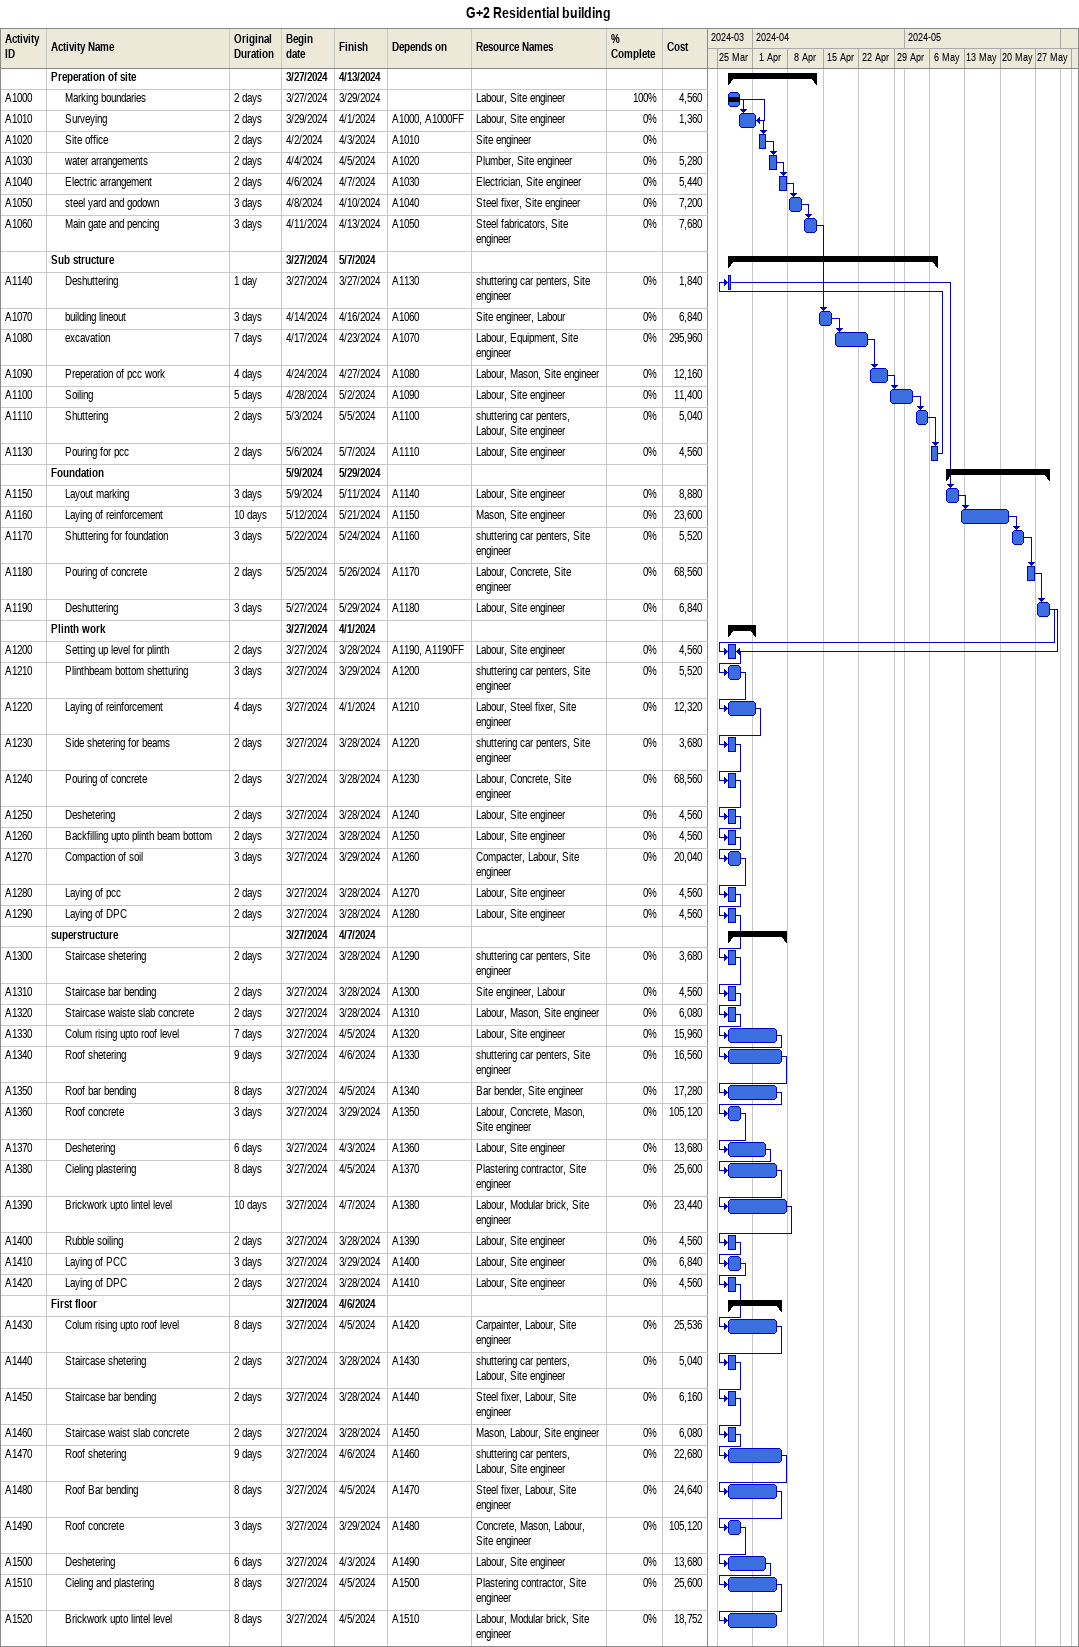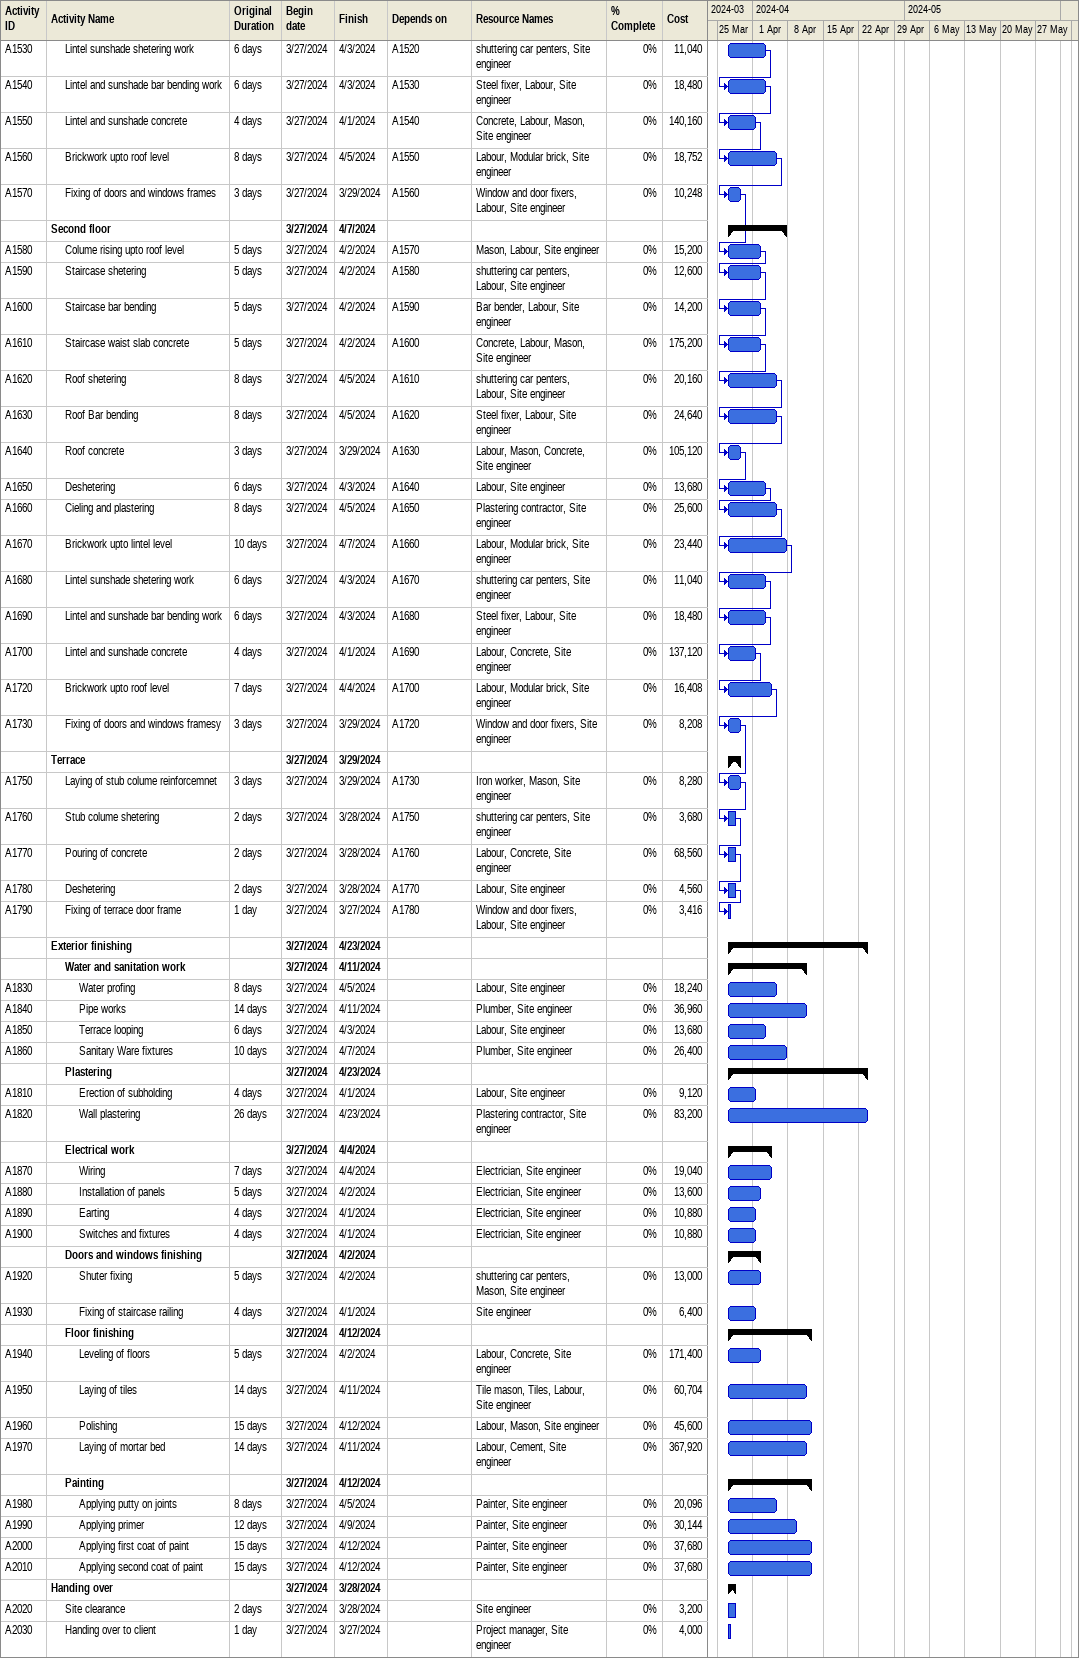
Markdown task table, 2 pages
G+2 Residential building

| ID | Level | Task | Original duration | Start | Finish | Predecessors | Resources | % complete | Cost |
|---|---|---|---|---|---|---|---|---|---|
|  | 1 | **Preperation of site** |  | 2024-03-27 | 2024-04-13 |  |  |  |  |
| A1000 | 2 | Marking boundaries | 2d | 2024-03-27 | 2024-03-29 |  | Labour, Site engineer | 100 | 4560 |
| A1010 | 2 | Surveying | 2d | 2024-03-29 | 2024-04-01 | A1000, A1000FF | Labour, Site engineer | 0 | 1360 |
| A1020 | 2 | Site office | 2d | 2024-04-02 | 2024-04-03 | A1010 | Site engineer | 0 |  |
| A1030 | 2 | water arrangements | 2d | 2024-04-04 | 2024-04-05 | A1020 | Plumber, Site engineer | 0 | 5280 |
| A1040 | 2 | Electric arrangement | 2d | 2024-04-06 | 2024-04-07 | A1030 | Electrician, Site engineer | 0 | 5440 |
| A1050 | 2 | steel yard and godown | 3d | 2024-04-08 | 2024-04-10 | A1040 | Steel fixer, Site engineer | 0 | 7200 |
| A1060 | 2 | Main gate and pencing | 3d | 2024-04-11 | 2024-04-13 | A1050 | Steel fabricators, Site engineer | 0 | 7680 |
|  | 1 | **Sub structure** |  | 2024-03-27 | 2024-05-07 |  |  |  |  |
| A1140 | 2 | Deshuttering | 1d | 2024-03-27 | 2024-03-27 | A1130 | shuttering car penters, Site engineer | 0 | 1840 |
| A1070 | 2 | building lineout | 3d | 2024-04-14 | 2024-04-16 | A1060 | Site engineer, Labour | 0 | 6840 |
| A1080 | 2 | excavation | 7d | 2024-04-17 | 2024-04-23 | A1070 | Labour, Equipment, Site engineer | 0 | 295960 |
| A1090 | 2 | Preperation of pcc work | 4d | 2024-04-24 | 2024-04-27 | A1080 | Labour, Mason, Site engineer | 0 | 12160 |
| A1100 | 2 | Soiling | 5d | 2024-04-28 | 2024-05-02 | A1090 | Labour, Site engineer | 0 | 11400 |
| A1110 | 2 | Shuttering | 2d | 2024-05-03 | 2024-05-05 | A1100 | shuttering car penters, Labour, Site engineer | 0 | 5040 |
| A1130 | 2 | Pouring for pcc | 2d | 2024-05-06 | 2024-05-07 | A1110 | Labour, Site engineer | 0 | 4560 |
|  | 1 | **Foundation** |  | 2024-05-09 | 2024-05-29 |  |  |  |  |
| A1150 | 2 | Layout marking | 3d | 2024-05-09 | 2024-05-11 | A1140 | Labour, Site engineer | 0 | 8880 |
| A1160 | 2 | Laying of reinforcement | 10d | 2024-05-12 | 2024-05-21 | A1150 | Mason, Site engineer | 0 | 23600 |
| A1170 | 2 | Shuttering for foundation | 3d | 2024-05-22 | 2024-05-24 | A1160 | shuttering car penters, Site engineer | 0 | 5520 |
| A1180 | 2 | Pouring of concrete | 2d | 2024-05-25 | 2024-05-26 | A1170 | Labour, Concrete, Site engineer | 0 | 68560 |
| A1190 | 2 | Deshuttering | 3d | 2024-05-27 | 2024-05-29 | A1180 | Labour, Site engineer | 0 | 6840 |
|  | 1 | **Plinth work** |  | 2024-03-27 | 2024-04-01 |  |  |  |  |
| A1200 | 2 | Setting up level for plinth | 2d | 2024-03-27 | 2024-03-28 | A1190, A1190FF | Labour, Site engineer | 0 | 4560 |
| A1210 | 2 | Plinthbeam bottom shetturing | 3d | 2024-03-27 | 2024-03-29 | A1200 | shuttering car penters, Site engineer | 0 | 5520 |
| A1220 | 2 | Laying of reinforcement | 4d | 2024-03-27 | 2024-04-01 | A1210 | Labour, Steel fixer, Site engineer | 0 | 12320 |
| A1230 | 2 | Side shetering for beams | 2d | 2024-03-27 | 2024-03-28 | A1220 | shuttering car penters, Site engineer | 0 | 3680 |
| A1240 | 2 | Pouring of concrete | 2d | 2024-03-27 | 2024-03-28 | A1230 | Labour, Concrete, Site engineer | 0 | 68560 |
| A1250 | 2 | Deshetering | 2d | 2024-03-27 | 2024-03-28 | A1240 | Labour, Site engineer | 0 | 4560 |
| A1260 | 2 | Backfilling upto plinth beam bottom | 2d | 2024-03-27 | 2024-03-28 | A1250 | Labour, Site engineer | 0 | 4560 |
| A1270 | 2 | Compaction of soil | 3d | 2024-03-27 | 2024-03-29 | A1260 | Compacter, Labour, Site engineer | 0 | 20040 |
| A1280 | 2 | Laying of pcc | 2d | 2024-03-27 | 2024-03-28 | A1270 | Labour, Site engineer | 0 | 4560 |
| A1290 | 2 | Laying of DPC | 2d | 2024-03-27 | 2024-03-28 | A1280 | Labour, Site engineer | 0 | 4560 |
|  | 1 | **superstructure** |  | 2024-03-27 | 2024-04-07 |  |  |  |  |
| A1300 | 2 | Staircase shetering | 2d | 2024-03-27 | 2024-03-28 | A1290 | shuttering car penters, Site engineer | 0 | 3680 |
| A1310 | 2 | Staircase bar bending | 2d | 2024-03-27 | 2024-03-28 | A1300 | Site engineer, Labour | 0 | 4560 |
| A1320 | 2 | Staircase waiste slab concrete | 2d | 2024-03-27 | 2024-03-28 | A1310 | Labour, Mason, Site engineer | 0 | 6080 |
| A1330 | 2 | Colum rising upto roof level | 7d | 2024-03-27 | 2024-04-05 | A1320 | Labour, Site engineer | 0 | 15960 |
| A1340 | 2 | Roof shetering | 9d | 2024-03-27 | 2024-04-06 | A1330 | shuttering car penters, Site engineer | 0 | 16560 |
| A1350 | 2 | Roof bar bending | 8d | 2024-03-27 | 2024-04-05 | A1340 | Bar bender, Site engineer | 0 | 17280 |
| A1360 | 2 | Roof concrete | 3d | 2024-03-27 | 2024-03-29 | A1350 | Labour, Concrete, Mason, Site engineer | 0 | 105120 |
| A1370 | 2 | Deshetering | 6d | 2024-03-27 | 2024-04-03 | A1360 | Labour, Site engineer | 0 | 13680 |
| A1380 | 2 | Cieling plastering | 8d | 2024-03-27 | 2024-04-05 | A1370 | Plastering contractor, Site engineer | 0 | 25600 |
| A1390 | 2 | Brickwork upto lintel level | 10d | 2024-03-27 | 2024-04-07 | A1380 | Labour, Modular brick, Site engineer | 0 | 23440 |
| A1400 | 2 | Rubble soiling | 2d | 2024-03-27 | 2024-03-28 | A1390 | Labour, Site engineer | 0 | 4560 |
| A1410 | 2 | Laying of PCC | 3d | 2024-03-27 | 2024-03-29 | A1400 | Labour, Site engineer | 0 | 6840 |
| A1420 | 2 | Laying of DPC | 2d | 2024-03-27 | 2024-03-28 | A1410 | Labour, Site engineer | 0 | 4560 |
|  | 1 | **First floor** |  | 2024-03-27 | 2024-04-06 |  |  |  |  |
| A1430 | 2 | Colum rising upto roof level | 8d | 2024-03-27 | 2024-04-05 | A1420 | Carpainter, Labour, Site engineer | 0 | 25536 |
| A1440 | 2 | Staircase shetering | 2d | 2024-03-27 | 2024-03-28 | A1430 | shuttering car penters, Labour, Site engineer | 0 | 5040 |
| A1450 | 2 | Staircase bar bending | 2d | 2024-03-27 | 2024-03-28 | A1440 | Steel fixer, Labour, Site engineer | 0 | 6160 |
| A1460 | 2 | Staircase waist slab concrete | 2d | 2024-03-27 | 2024-03-28 | A1450 | Mason, Labour, Site engineer | 0 | 6080 |
| A1470 | 2 | Roof shetering | 9d | 2024-03-27 | 2024-04-06 | A1460 | shuttering car penters, Labour, Site engineer | 0 | 22680 |
| A1480 | 2 | Roof Bar bending | 8d | 2024-03-27 | 2024-04-05 | A1470 | Steel fixer, Labour, Site engineer | 0 | 24640 |
| A1490 | 2 | Roof concrete | 3d | 2024-03-27 | 2024-03-29 | A1480 | Concrete, Mason, Labour, Site engineer | 0 | 105120 |
| A1500 | 2 | Deshetering | 6d | 2024-03-27 | 2024-04-03 | A1490 | Labour, Site engineer | 0 | 13680 |
| A1510 | 2 | Cieling and plastering | 8d | 2024-03-27 | 2024-04-05 | A1500 | Plastering contractor, Site engineer | 0 | 25600 |
| A1520 | 2 | Brickwork upto lintel level | 8d | 2024-03-27 | 2024-04-05 | A1510 | Labour, Modular brick, Site engineer | 0 | 18752 |
| A1530 | 2 | Lintel sunshade shetering work | 6d | 2024-03-27 | 2024-04-03 | A1520 | shuttering car penters, Site engineer | 0 | 11040 |
| A1540 | 2 | Lintel and sunshade bar bending work | 6d | 2024-03-27 | 2024-04-03 | A1530 | Steel fixer, Labour, Site engineer | 0 | 18480 |
| A1550 | 2 | Lintel and sunshade concrete | 4d | 2024-03-27 | 2024-04-01 | A1540 | Concrete, Labour, Mason, Site engineer | 0 | 140160 |
| A1560 | 2 | Brickwork upto roof level | 8d | 2024-03-27 | 2024-04-05 | A1550 | Labour, Modular brick, Site engineer | 0 | 18752 |
| A1570 | 2 | Fixing of doors and windows frames | 3d | 2024-03-27 | 2024-03-29 | A1560 | Window and door fixers, Labour, Site engineer | 0 | 10248 |
|  | 1 | **Second floor** |  | 2024-03-27 | 2024-04-07 |  |  |  |  |
| A1580 | 2 | Colume rising upto roof level | 5d | 2024-03-27 | 2024-04-02 | A1570 | Mason, Labour, Site engineer | 0 | 15200 |
| A1590 | 2 | Staircase shetering | 5d | 2024-03-27 | 2024-04-02 | A1580 | shuttering car penters, Labour, Site engineer | 0 | 12600 |
| A1600 | 2 | Staircase bar bending | 5d | 2024-03-27 | 2024-04-02 | A1590 | Bar bender, Labour, Site engineer | 0 | 14200 |
| A1610 | 2 | Staircase waist slab concrete | 5d | 2024-03-27 | 2024-04-02 | A1600 | Concrete, Labour, Mason, Site engineer | 0 | 175200 |
| A1620 | 2 | Roof shetering | 8d | 2024-03-27 | 2024-04-05 | A1610 | shuttering car penters, Labour, Site engineer | 0 | 20160 |
| A1630 | 2 | Roof Bar bending | 8d | 2024-03-27 | 2024-04-05 | A1620 | Steel fixer, Labour, Site engineer | 0 | 24640 |
| A1640 | 2 | Roof concrete | 3d | 2024-03-27 | 2024-03-29 | A1630 | Labour, Mason, Concrete, Site engineer | 0 | 105120 |
| A1650 | 2 | Deshetering | 6d | 2024-03-27 | 2024-04-03 | A1640 | Labour, Site engineer | 0 | 13680 |
| A1660 | 2 | Cieling and plastering | 8d | 2024-03-27 | 2024-04-05 | A1650 | Plastering contractor, Site engineer | 0 | 25600 |
| A1670 | 2 | Brickwork upto lintel level | 10d | 2024-03-27 | 2024-04-07 | A1660 | Labour, Modular brick, Site engineer | 0 | 23440 |
| A1680 | 2 | Lintel sunshade shetering work | 6d | 2024-03-27 | 2024-04-03 | A1670 | shuttering car penters, Site engineer | 0 | 11040 |
| A1690 | 2 | Lintel and sunshade bar bending work | 6d | 2024-03-27 | 2024-04-03 | A1680 | Steel fixer, Labour, Site engineer | 0 | 18480 |
| A1700 | 2 | Lintel and sunshade concrete | 4d | 2024-03-27 | 2024-04-01 | A1690 | Labour, Concrete, Site engineer | 0 | 137120 |
| A1720 | 2 | Brickwork upto roof level | 7d | 2024-03-27 | 2024-04-04 | A1700 | Labour, Modular brick, Site engineer | 0 | 16408 |
| A1730 | 2 | Fixing of doors and windows framesy | 3d | 2024-03-27 | 2024-03-29 | A1720 | Window and door fixers, Site engineer | 0 | 8208 |
|  | 1 | **Terrace** |  | 2024-03-27 | 2024-03-29 |  |  |  |  |
| A1750 | 2 | Laying of stub colume reinforcemnet | 3d | 2024-03-27 | 2024-03-29 | A1730 | Iron worker, Mason, Site engineer | 0 | 8280 |
| A1760 | 2 | Stub colume shetering | 2d | 2024-03-27 | 2024-03-28 | A1750 | shuttering car penters, Site engineer | 0 | 3680 |
| A1770 | 2 | Pouring of concrete | 2d | 2024-03-27 | 2024-03-28 | A1760 | Labour, Concrete, Site engineer | 0 | 68560 |
| A1780 | 2 | Deshetering | 2d | 2024-03-27 | 2024-03-28 | A1770 | Labour, Site engineer | 0 | 4560 |
| A1790 | 2 | Fixing of terrace door frame | 1d | 2024-03-27 | 2024-03-27 | A1780 | Window and door fixers, Labour, Site engineer | 0 | 3416 |
|  | 1 | **Exterior finishing** |  | 2024-03-27 | 2024-04-23 |  |  |  |  |
|  | 2 | **Water and sanitation work** |  | 2024-03-27 | 2024-04-11 |  |  |  |  |
| A1830 | 3 | Water profing | 8d | 2024-03-27 | 2024-04-05 |  | Labour, Site engineer | 0 | 18240 |
| A1840 | 3 | Pipe works | 14d | 2024-03-27 | 2024-04-11 |  | Plumber, Site engineer | 0 | 36960 |
| A1850 | 3 | Terrace looping | 6d | 2024-03-27 | 2024-04-03 |  | Labour, Site engineer | 0 | 13680 |
| A1860 | 3 | Sanitary Ware fixtures | 10d | 2024-03-27 | 2024-04-07 |  | Plumber, Site engineer | 0 | 26400 |
|  | 2 | **Plastering** |  | 2024-03-27 | 2024-04-23 |  |  |  |  |
| A1810 | 3 | Erection of subholding | 4d | 2024-03-27 | 2024-04-01 |  | Labour, Site engineer | 0 | 9120 |
| A1820 | 3 | Wall plastering | 26d | 2024-03-27 | 2024-04-23 |  | Plastering contractor, Site engineer | 0 | 83200 |
|  | 2 | **Electrical work** |  | 2024-03-27 | 2024-04-04 |  |  |  |  |
| A1870 | 3 | Wiring | 7d | 2024-03-27 | 2024-04-04 |  | Electrician, Site engineer | 0 | 19040 |
| A1880 | 3 | Installation of panels | 5d | 2024-03-27 | 2024-04-02 |  | Electrician, Site engineer | 0 | 13600 |
| A1890 | 3 | Earting | 4d | 2024-03-27 | 2024-04-01 |  | Electrician, Site engineer | 0 | 10880 |
| A1900 | 3 | Switches and fixtures | 4d | 2024-03-27 | 2024-04-01 |  | Electrician, Site engineer | 0 | 10880 |
|  | 2 | **Doors and windows finishing** |  | 2024-03-27 | 2024-04-02 |  |  |  |  |
| A1920 | 3 | Shuter fixing | 5d | 2024-03-27 | 2024-04-02 |  | shuttering car penters, Mason, Site engineer | 0 | 13000 |
| A1930 | 3 | Fixing of staircase railing | 4d | 2024-03-27 | 2024-04-01 |  | Site engineer | 0 | 6400 |
|  | 2 | **Floor finishing** |  | 2024-03-27 | 2024-04-12 |  |  |  |  |
| A1940 | 3 | Leveling of floors | 5d | 2024-03-27 | 2024-04-02 |  | Labour, Concrete, Site engineer | 0 | 171400 |
| A1950 | 3 | Laying of tiles | 14d | 2024-03-27 | 2024-04-11 |  | Tile mason, Tiles, Labour, Site engineer | 0 | 60704 |
| A1960 | 3 | Polishing | 15d | 2024-03-27 | 2024-04-12 |  | Labour, Mason, Site engineer | 0 | 45600 |
| A1970 | 3 | Laying of mortar bed | 14d | 2024-03-27 | 2024-04-11 |  | Labour, Cement, Site engineer | 0 | 367920 |
|  | 2 | **Painting** |  | 2024-03-27 | 2024-04-12 |  |  |  |  |
| A1980 | 3 | Applying putty on joints | 8d | 2024-03-27 | 2024-04-05 |  | Painter, Site engineer | 0 | 20096 |
| A1990 | 3 | Applying primer | 12d | 2024-03-27 | 2024-04-09 |  | Painter, Site engineer | 0 | 30144 |
| A2000 | 3 | Applying first coat of paint | 15d | 2024-03-27 | 2024-04-12 |  | Painter, Site engineer | 0 | 37680 |
| A2010 | 3 | Applying second coat of paint | 15d | 2024-03-27 | 2024-04-12 |  | Painter, Site engineer | 0 | 37680 |
|  | 1 | **Handing over** |  | 2024-03-27 | 2024-03-28 |  |  |  |  |
| A2020 | 2 | Site clearance | 2d | 2024-03-27 | 2024-03-28 |  | Site engineer | 0 | 3200 |
| A2030 | 2 | Handing over to client | 1d | 2024-03-27 | 2024-03-27 |  | Project manager, Site engineer | 0 | 4000 |
